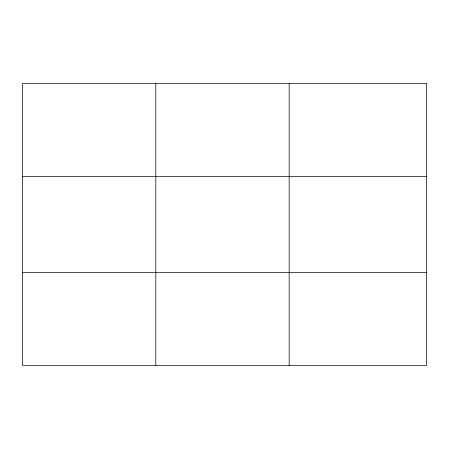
<?xml version="1.0" encoding="UTF-8"?>
<svg xmlns="http://www.w3.org/2000/svg" width="449" height="449" viewBox="0 0 449 449"><rect width="100%" height="100%" fill="white"/><g stroke="black" fill="none" stroke-linecap="round" stroke-linejoin="round"><path stroke-width="0.67" d="M155.803 83.604L155.803 365.396M289.156 83.604L289.156 365.396M22.45 176.597L426.55 176.597M22.45 272.403L426.55 272.403M426.55 83.604L426.55 365.396L22.45 365.396L22.45 83.604L426.55 83.604"/></g></svg>
